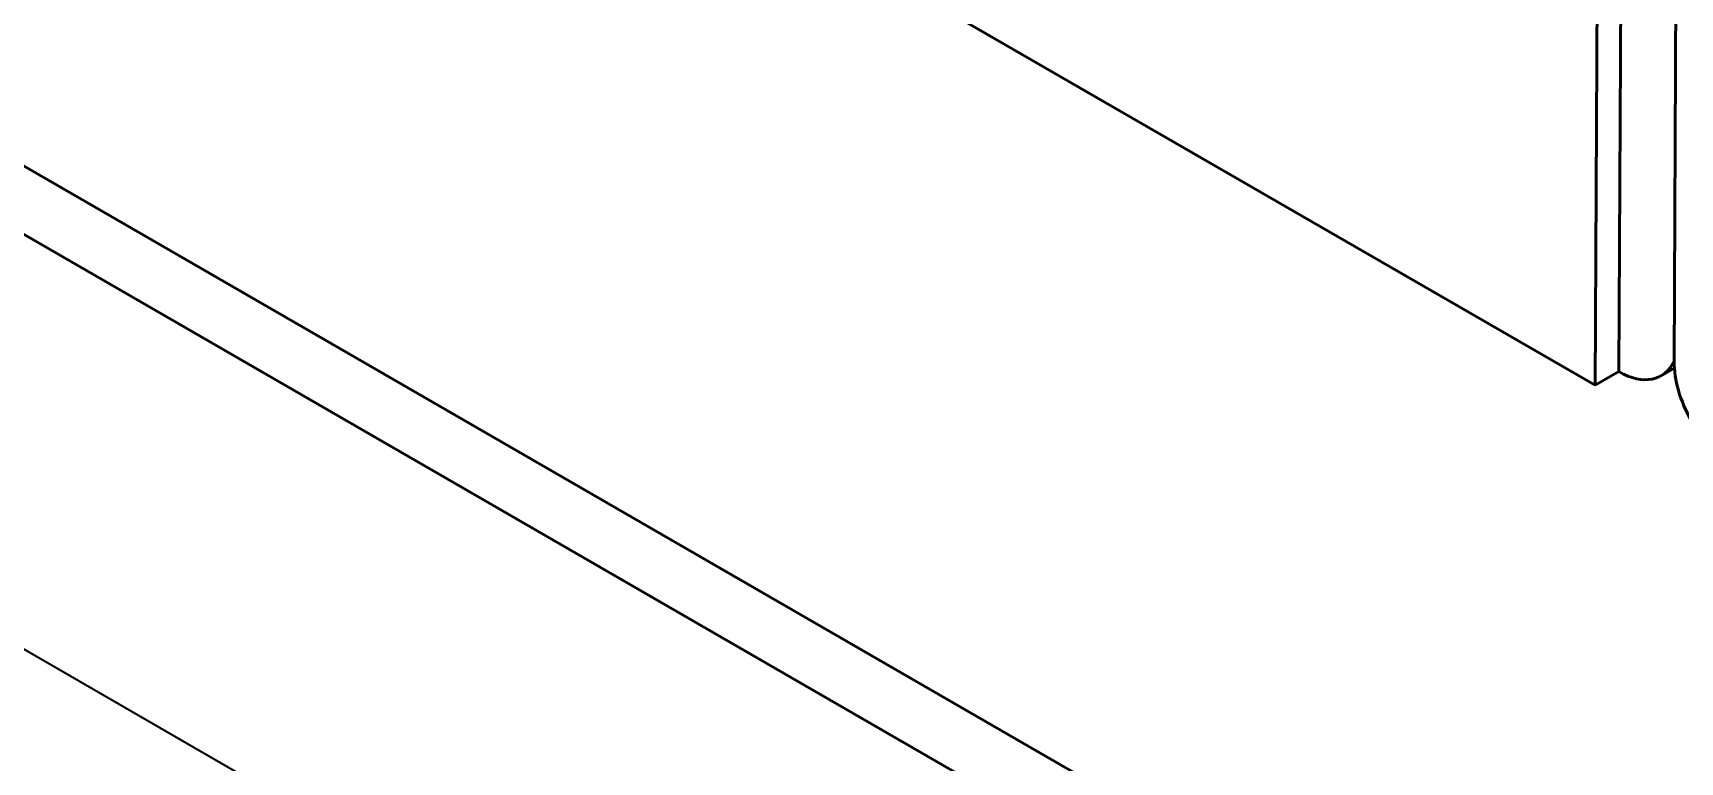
# Model space of a CAD drawing. Header units: millimetres. Extents: x -32 to 1257, y -135 to 348.
# Drawn here: x 313.01 to 320.84, y 273.31 to 276.78 of the extents above; entities that cross this region are included whole.
import ezdxf

# ---------------------------------------------------------------- set-up
doc = ezdxf.new("R2010")
doc.units = ezdxf.units.MM
doc.layers.add('외형선(ISO)', color=7, linetype='Continuous', lineweight=50)
doc.layers.add('좁은 외형선(ISO)', color=7, linetype='Continuous', lineweight=35)

msp = doc.modelspace()

# ---------------------------------------------------------------- linework, layer by layer
at = {"layer": '외형선(ISO)'}
for p, q in [((320.84153, 281.11044), (320.81109, 275.2142)), ((320.57793, 280.7354), (320.54918, 275.16672)), ((320.43605, 275.10219), (320.46479, 280.67086)), ((390.4969, 231.38349), (305.58752, 280.40595)), ((390.21407, 231.22215), (305.30468, 280.24461)), ((315.34488, 278.04157), (320.43605, 275.10219)), ((320.54918, 275.16672), (320.43605, 275.10219)), ((320.74907, 275.14685), (320.81217, 275.18284))]:
    msp.add_line(p, q, dxfattribs=at)
for centre, start_param, end_param in [((320.55087, 275.49429), 5.5007942, 6.6749654), ((321.09393, 275.0509), 3.9299978, 5.5007942)]:
    msp.add_ellipse(centre, major_axis=(0.1982, -0.34744), ratio=0.5807915, start_param=start_param, end_param=end_param, dxfattribs=at)
at = {"layer": '좁은 외형선(ISO)'}
msp.add_line((395.52136, 226.18671), (303.31464, 279.42229), dxfattribs=at)

doc.saveas('drawing.dxf')
